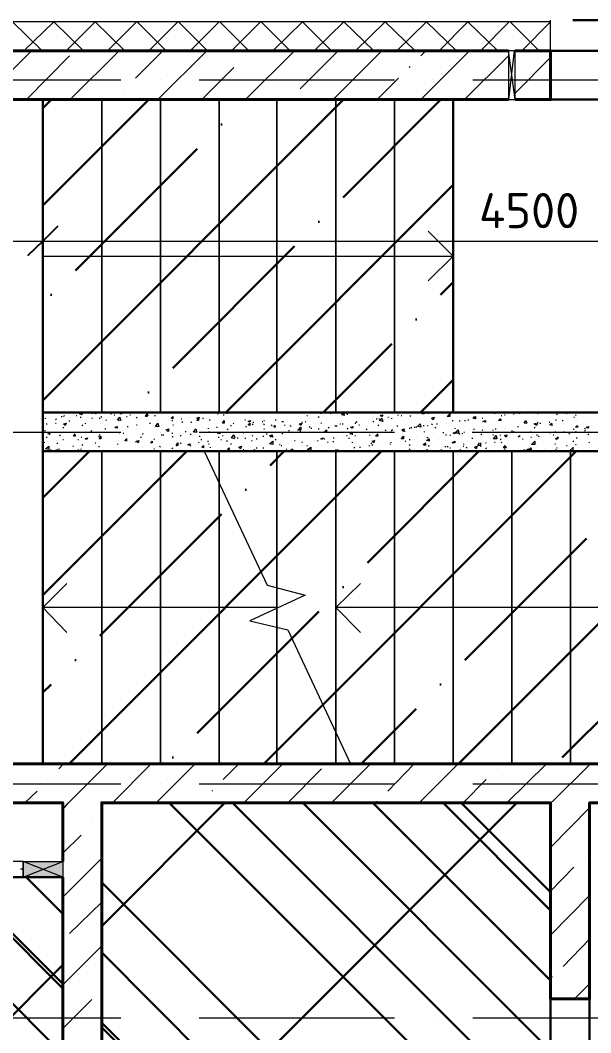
# Model space of a CAD drawing. Header units: millimetres. Extents: x -84737 to 172119, y -43083 to 59399.
# Drawn here: x 31990 to 34911, y 49803 to 54985 of the extents above; entities that cross this region are included whole.
import ezdxf

# ---------------------------------------------------------------- set-up
doc = ezdxf.new("R2010")
doc.units = ezdxf.units.MM
for name, color, linetype, lineweight in [('1) плита мон_дем', 160, 'Continuous', 30), ('19) Краска ПТ-5 потолок', 161, 'Continuous', 30), ('22) Шпакл. баз. фин. Потолок', 102, 'Continuous', 30)]:
    doc.layers.add(name, color=color, linetype=linetype, lineweight=lineweight)
for name, color, linetype in [('PDF _Аннотации', 7, 'Continuous'), ('PDF _Лестницы', 7, 'Continuous'), ('PDF _Обозначения', 7, 'Continuous'), ('PDF _Окна', 7, 'Continuous'), ('PDF _Оси', 7, 'Continuous'), ('PDF _Перекрытия', 7, 'Continuous'), ('PDF _Размеры-100', 7, 'Continuous'), ('PDF _Стены', 7, 'Continuous'), ('PDF _Текст', 7, 'Continuous'), ('PDF _Элементы узлов', 7, 'Continuous')]:
    doc.layers.add(name, color=color, linetype=linetype)
doc.styles.add('PDF ISOCPEUR', font='isocpeur.ttf')

msp = doc.modelspace()

# ---------------------------------------------------------------- hatches: boundary and pattern name
at = {"layer": '1) плита мон_дем'}
h = msp.add_hatch(dxfattribs=at)
h.set_pattern_fill('ANSI35', color=256, scale=111)
h.paths.add_polyline_path([(32106.4, 52978.3), (34206.1, 52978.3), (34206.1, 54578.5), (32106.4, 54578.5)])
h = msp.add_hatch(dxfattribs=at)
h.set_pattern_fill('ANSI35', color=256, scale=111)
h.paths.add_polyline_path([(32106.4, 51179.2), (35704.6, 51179.2), (35704.6, 52779.4), (32106.4, 52779.4)])
at = {"layer": '19) Краска ПТ-5 потолок'}
h = msp.add_hatch(dxfattribs=at)
h.set_pattern_fill('ANSI34', color=256, scale=80, angle=90)
h.paths.add_polyline_path([(32407, 47280.5), (34705.6, 47280.5), (34705.6, 50980.3), (32407, 50980.3)])
h = msp.add_hatch(dxfattribs=at)
h.set_pattern_fill('ANSI34', color=256, scale=80, angle=90)
h.paths.add_polyline_path([(30510.5, 47276.2), (32208, 47276.2), (32208, 50599.3), (30510.5, 50599.3)])
at = {"layer": '22) Шпакл. баз. фин. Потолок'}
h = msp.add_hatch(dxfattribs=at)
h.set_pattern_fill('ANSI37', color=256, scale=333)
h.paths.add_polyline_path([(32407, 47280.5), (34705.6, 47280.5), (34705.6, 50980.3), (32407, 50980.3)])
h = msp.add_hatch(dxfattribs=at)
h.set_pattern_fill('ANSI37', color=256, scale=333)
h.paths.add_polyline_path([(30510.5, 47276.2), (32208, 47276.2), (32208, 50599.3), (30510.5, 50599.3)])

# ---------------------------------------------------------------- linework, layer by layer
at = {"layer": '1) плита мон_дем'}
for points in [[(32106.4, 52978.3), (34206.1, 52978.3), (34206.1, 54578.5), (32106.4, 54578.5)], [(32106.4, 51179.2), (35704.6, 51179.2), (35704.6, 52779.4), (32106.4, 52779.4)]]:
    msp.add_lwpolyline(points, close=True, dxfattribs=at)
at = {"layer": '19) Краска ПТ-5 потолок'}
for points in [[(32407, 47280.5), (34705.6, 47280.5), (34705.6, 50980.3), (32407, 50980.3)], [(30510.5, 47276.2), (32208, 47276.2), (32208, 50599.3), (30510.5, 50599.3)]]:
    msp.add_lwpolyline(points, close=True, dxfattribs=at)
at = {"layer": 'PDF _Аннотации', "lineweight": 9}
for points in [[(34206.1, 53778.4), (34079.1, 53905.4)], [(32106.4, 53778.4), (32407, 53778.4), (32707.5, 53778.4), (33008.1, 53778.4), (33304.4, 53778.4), (33604.9, 53778.4), (33905.5, 53778.4), (34206.1, 53778.4), (34079.1, 53651.4)], [(33304.4, 51979.3), (33008.1, 51979.3), (32707.5, 51979.3), (32407, 51979.3), (32106.4, 51979.3), (32229.2, 52102.1)], [(35704.6, 51979.3), (35404.1, 51979.3), (35107.7, 51979.3), (34807.2, 51979.3), (34506.6, 51979.3), (34206.1, 51979.3), (33905.5, 51979.3), (33604.9, 51979.3), (33731.9, 52102.1)], [(32106.4, 51979.3), (32229.2, 51852.3)], [(33604.9, 51979.3), (33731.9, 51852.3)]]:
    msp.add_lwpolyline(points, dxfattribs=at)
at = {"layer": 'PDF _Лестницы', "lineweight": 9}
for points in [[(32106.4, 52978.3), (32106.4, 54578.5)], [(32407, 52978.3), (32407, 54578.5)], [(32707.5, 52978.3), (32707.5, 54578.5)], [(33008.1, 52978.3), (33008.1, 54578.5)], [(33304.4, 52978.3), (33304.4, 54578.5)], [(33604.9, 52978.3), (33604.9, 54578.5)], [(33905.5, 52978.3), (33905.5, 54578.5)], [(32106.4, 52779.4), (32106.4, 51179.2)], [(32407, 52779.4), (32407, 51179.2)], [(32707.5, 52779.4), (32707.5, 51179.2)], [(33304.4, 52779.4), (33304.4, 52080.9)], [(33604.9, 52779.4), (33604.9, 51335.9)], [(33905.5, 52779.4), (33905.5, 51179.2)], [(34206.1, 52779.4), (34206.1, 51179.2)], [(34506.6, 52779.4), (34506.6, 51179.2)], [(34807.2, 52779.4), (34807.2, 51179.2)], [(33008.1, 52622.8), (33008.1, 51179.2)], [(33304.4, 52080.9), (33304.4, 51979.3)], [(33304.4, 51979.3), (33304.4, 51877.7)], [(33304.4, 51877.7), (33304.4, 51179.2)], [(33604.9, 51335.9), (33604.9, 51179.2)]]:
    msp.add_lwpolyline(points, close=True, dxfattribs=at)
for points in [[(34206.1, 54578.5), (34206.1, 52978.3)], [(33008.1, 52779.4), (33008.1, 52622.8), (33008.1, 52779.4), (32931.9, 52779.4), (33253.6, 52093.6), (33448.3, 52042.8), (33164.7, 51911.6), (33359.4, 51865), (33681.1, 51179.2)]]:
    msp.add_lwpolyline(points, dxfattribs=at)
at = {"layer": 'PDF _Обозначения', "lineweight": 9}
msp.add_lwpolyline([(32885.3, 53761.5), (32885.3, 53761.5)], dxfattribs=at)
at = {"layer": 'PDF _Окна', "color": 8, "true_color": 0x808080, "transparency": 33554559}
for points in [[(32208, 50679.7), (32004.8, 50679.7), (32208, 50599.3)], [(32004.8, 50679.7), (32208, 50599.3), (32004.8, 50599.3)]]:
    msp.add_solid(points, dxfattribs=at)
at = {"layer": 'PDF _Оси', "lineweight": 9}
for points in [[(31505.3, 54680.1), (32504.3, 54680.1)], [(32707.5, 54680.1), (32707.5, 54680.1)], [(32906.5, 54680.1), (33905.5, 54680.1)], [(34104.5, 54680.1), (34104.5, 54680.1)], [(34307.7, 54680.1), (35306.7, 54680.1)], [(31505.3, 52876.7), (32504.3, 52876.7)], [(32707.5, 52876.7), (32707.5, 52876.7)], [(32906.5, 52876.7), (33905.5, 52876.7)], [(34104.5, 52876.7), (34104.5, 52876.7)], [(34307.7, 52876.7), (35306.7, 52876.7)], [(31505.3, 51077.6), (32504.3, 51077.6)], [(32707.5, 51077.6), (32707.5, 51077.6)], [(32906.5, 51077.6), (33905.5, 51077.6)], [(34104.5, 51077.6), (34104.5, 51077.6)], [(34307.7, 51077.6), (35306.7, 51077.6)], [(31505.3, 49879.7), (32504.3, 49879.7)], [(32707.5, 49879.7), (32707.5, 49879.7)], [(32906.5, 49879.7), (33905.5, 49879.7)], [(34104.5, 49879.7), (34104.5, 49879.7)], [(34307.7, 49879.7), (35306.7, 49879.7)]]:
    msp.add_lwpolyline(points, dxfattribs=at)
at = {"layer": 'PDF _Перекрытия', "lineweight": 30}
for points in [[(34206.1, 54578.5), (34206.1, 52978.3)], [(36056, 54578.5), (34705.6, 54578.5)], [(34904.5, 48626.6), (34904.5, 49977)]]:
    msp.add_lwpolyline(points, dxfattribs=at)
at = {"layer": 'PDF _Размеры-100', "lineweight": 9}
msp.add_lwpolyline([(30387.7, 53854.6), (32106.4, 53854.6), (36606.3, 53854.6), (36606.3, 54354.1), (36606.3, 53736.1), (36606.3, 54354.1), (36606.3, 53854.6), (36928, 53854.6)], dxfattribs=at)
msp.add_lwpolyline([(32106.4, 53854.6), (32106.4, 53355.1), (32106.4, 53977.4), (32106.4, 53355.1)], close=True, dxfattribs=at)
at = {"layer": 'PDF _Размеры-100', "lineweight": 25}
msp.add_lwpolyline([(32182.6, 53930.8), (32106.4, 53854.6), (32030.2, 53782.7), (32106.4, 53854.6)], close=True, dxfattribs=at)
at = {"layer": 'PDF _Стены', "lineweight": 18}
for points in [[(34705.6, 54976.4), (30104.1, 54976.4), (30104.1, 53147.7)], [(34705.6, 54828.2), (34705.6, 54984.9)], [(32004.8, 50679.7), (30925.3, 50679.7)], [(30925.3, 50599.3), (32004.8, 50599.3)]]:
    msp.add_lwpolyline(points, dxfattribs=at)
at = {"layer": 'PDF _Стены', "lineweight": 9}
for points in [[(31797.4, 54828.2), (31949.8, 54976.4), (32102.2, 54828.2)], [(32009, 54828.2), (32161.4, 54976.4), (32313.8, 54828.2)], [(32224.9, 54828.2), (32373.1, 54976.4), (32525.5, 54828.2)], [(32436.6, 54828.2), (32584.7, 54976.4)], [(32737.1, 54828.2), (32589, 54976.4)], [(32648.2, 54828.2), (32796.4, 54976.4)], [(32948.8, 54828.2), (32800.6, 54976.4)], [(32859.9, 54828.2), (33008.1, 54976.4)], [(33160.5, 54828.2), (33012.3, 54976.4)], [(33071.6, 54828.2), (33219.7, 54976.4)], [(33372.1, 54828.2), (33224, 54976.4)], [(33283.2, 54828.2), (33435.6, 54976.4), (33583.8, 54828.2)], [(33494.9, 54828.2), (33647.3, 54976.4), (33799.7, 54828.2)], [(33706.5, 54828.2), (33858.9, 54976.4), (34011.3, 54828.2)], [(33918.2, 54828.2), (34070.6, 54976.4), (34223, 54828.2)], [(34134.1, 54828.2), (34282.3, 54976.4), (34434.7, 54828.2)], [(34345.8, 54828.2), (34493.9, 54976.4)], [(34646.3, 54828.2), (34498.1, 54976.4)], [(34557.4, 54828.2), (34705.6, 54976.4)], [(31797.4, 54578.5), (32047.1, 54828.2)], [(32246.1, 54578.5), (32495.9, 54828.2)], [(32580.5, 54688.6), (32720.2, 54828.2)], [(32694.8, 54578.5), (32944.6, 54828.2)], [(33143.5, 54578.5), (33393.3, 54828.2)], [(33422.9, 54633.5), (33617.6, 54828.2)], [(33592.2, 54578.5), (33842, 54828.2)], [(34041, 54578.5), (34290.7, 54828.2)], [(34041, 54802.8), (34066.4, 54828.2)], [(32021.7, 54578.5), (32241.9, 54802.8)], [(33143.5, 54802.8), (33143.5, 54802.8)], [(34265.3, 54578.5), (34489.7, 54802.8)], [(34523.5, 54612.4), (34705.6, 54794.4)], [(32919.2, 54578.5), (33084.3, 54743.6)], [(33981.7, 54743.6), (33985.9, 54747.8)], [(33816.6, 54578.5), (33926.7, 54688.6)], [(32525.5, 54633.5), (32525.5, 54633.5)], [(33367.9, 54578.5), (33367.9, 54578.5)], [(32106.4, 52961.4), (32106.4, 52961.4)], [(32199.5, 52957.2), (32203.8, 52957.2)], [(32212.2, 52957.2), (32216.5, 52961.4)], [(32258.8, 52978.3), (32263, 52978.3)], [(32275.7, 52961.4), (32280, 52961.4)], [(32305.4, 52978.3), (32305.4, 52965.6), (32292.7, 52969.9), (32301.1, 52978.3)], [(32305.4, 52974.1), (32309.6, 52974.1)], [(32356.2, 52974.1), (32360.4, 52974.1)], [(32377.3, 52978.3), (32377.3, 52969.9), (32364.6, 52978.3), (32373.1, 52978.3)], [(32385.8, 52978.3), (32385.8, 52978.3)], [(32402.7, 52952.9), (32407, 52957.2)], [(32453.5, 52969.9), (32457.8, 52969.9)], [(32470.5, 52965.6), (32474.7, 52965.6)], [(32508.5, 52978.3), (32508.5, 52969.9), (32500.1, 52969.9), (32504.3, 52978.3)], [(32533.9, 52957.2), (32538.2, 52957.2)], [(32550.9, 52965.6), (32555.1, 52965.6)], [(32639.8, 52978.3), (32644, 52974.1)], [(32652.5, 52961.4), (32652.5, 52961.4)], [(32677.9, 52961.4), (32682.1, 52961.4)], [(32749.8, 52957.2), (32749.8, 52957.2)], [(32775.2, 52974.1), (32775.2, 52978.3)], [(32999.6, 52969.9), (33003.8, 52969.9)], [(33029.2, 52965.6), (33033.5, 52965.6)], [(33046.2, 52974.1), (33050.4, 52974.1)], [(33147.8, 52965.6), (33147.8, 52965.6)], [(33240.9, 52978.3), (33240.9, 52978.3)], [(33414.5, 52957.2), (33414.5, 52957.2)], [(33456.8, 52961.4), (33461, 52961.4)], [(33516, 52952.9), (33520.3, 52957.2)], [(33528.7, 52969.9), (33528.7, 52974.1)], [(33583.8, 52978.3), (33579.5, 52969.9), (33571.1, 52978.3), (33575.3, 52978.3)], [(33613.4, 52969.9), (33613.4, 52969.9)], [(33651.5, 52961.4), (33634.6, 52965.6), (33647.3, 52978.3), (33647.3, 52961.4)], [(33664.2, 52969.9), (33664.2, 52965.6)], [(33922.4, 52965.6), (33922.4, 52961.4)], [(33939.4, 52961.4), (33943.6, 52961.4)], [(33985.9, 52957.2), (33990.2, 52961.4)], [(34057.9, 52978.3), (34057.9, 52969.9), (34045.2, 52969.9), (34053.7, 52978.3)], [(34057.9, 52974.1), (34057.9, 52974.1)], [(34079.1, 52969.9), (34079.1, 52974.1)], [(34311.9, 52957.2), (34311.9, 52952.9)], [(34417.7, 52974.1), (34417.7, 52969.9)], [(34451.6, 52961.4), (34455.8, 52961.4)], [(34468.5, 52965.6), (34472.7, 52965.6)], [(34515.1, 52969.9), (34519.3, 52969.9)], [(34540.5, 52978.3), (34544.7, 52974.1), (34548.9, 52974.1)], [(34637.8, 52974.1), (34642.1, 52969.9)], [(34735.2, 52969.9), (34739.4, 52965.6)], [(34790.2, 52978.3), (34786, 52969.9), (34777.5, 52978.3), (34781.8, 52978.3)], [(34832.6, 52965.6), (34836.8, 52961.4)], [(32119.1, 52944.5), (32119.1, 52948.7)], [(32123.3, 52919.1), (32127.6, 52919.1)], [(32169.9, 52944.5), (32174.1, 52940.2)], [(32169.9, 52923.3), (32174.1, 52923.3)], [(32241.9, 52931.8), (32241.9, 52936)], [(32296.9, 52952.9), (32301.1, 52952.9)], [(32305.4, 52910.6), (32309.6, 52914.8)], [(32322.3, 52923.3), (32322.3, 52919.1)], [(32356.2, 52948.7), (32360.4, 52948.7)], [(32394.3, 52948.7), (32398.5, 52948.7)], [(32398.5, 52923.3), (32398.5, 52923.3)], [(32428.1, 52940.2), (32432.4, 52936)], [(32491.6, 52936), (32495.9, 52940.2)], [(32495.9, 52944.5), (32495.9, 52944.5)], [(32538.2, 52906.4), (32542.4, 52906.4)], [(32584.7, 52948.7), (32589, 52952.9)], [(32584.7, 52914.8), (32589, 52914.8)], [(32593.2, 52940.2), (32593.2, 52940.2)], [(32652.5, 52923.3), (32656.7, 52923.3)], [(32690.6, 52936), (32690.6, 52936)], [(32711.7, 52910.6), (32711.7, 52910.6)], [(32766.8, 52936), (32771, 52936)], [(32771, 52914.8), (32775.2, 52914.8)], [(32787.9, 52931.8), (32787.9, 52931.8)], [(32813.3, 52944.5), (32817.6, 52944.5)], [(32817.6, 52931.8), (32821.8, 52927.5)], [(32847.2, 52952.9), (32847.2, 52952.9)], [(32864.1, 52927.5), (32868.4, 52927.5)], [(32885.3, 52952.9), (32885.3, 52952.9)], [(32885.3, 52927.5), (32885.3, 52927.5)], [(32923.4, 52948.7), (32927.6, 52948.7)], [(32944.6, 52948.7), (32944.6, 52948.7)], [(32957.3, 52940.2), (32961.5, 52940.2)], [(32982.7, 52923.3), (32982.7, 52923.3)], [(33041.9, 52944.5), (33041.9, 52944.5)], [(33054.6, 52952.9), (33054.6, 52952.9)], [(33067.3, 52910.6), (33071.6, 52910.6)], [(33080, 52923.3), (33084.3, 52919.1)], [(33139.3, 52940.2), (33143.5, 52940.2)], [(33143.5, 52906.4), (33147.8, 52906.4)], [(33177.4, 52919.1), (33181.6, 52914.8)], [(33181.6, 52927.5), (33185.9, 52927.5)], [(33228.2, 52931.8), (33232.4, 52931.8)], [(33236.7, 52936), (33240.9, 52936)], [(33236.7, 52914.8), (33240.9, 52919.1)], [(33274.8, 52914.8), (33279, 52910.6)], [(33295.9, 52940.2), (33300.2, 52940.2)], [(33329.8, 52931.8), (33334, 52931.8), (33338.3, 52931.8)], [(33342.5, 52914.8), (33346.7, 52910.6)], [(33372.1, 52910.6), (33376.4, 52906.4)], [(33427.2, 52944.5), (33427.2, 52944.5)], [(33431.4, 52927.5), (33435.6, 52927.5)], [(33448.3, 52931.8), (33452.6, 52927.5)], [(33469.5, 52906.4), (33473.7, 52902.1)], [(33528.7, 52923.3), (33533, 52923.3)], [(33558.4, 52948.7), (33558.4, 52948.7)], [(33596.5, 52914.8), (33596.5, 52914.8)], [(33600.7, 52910.6), (33604.9, 52906.4)], [(33609.2, 52906.4), (33613.4, 52910.6)], [(33626.1, 52919.1), (33630.3, 52919.1)], [(33638.8, 52919.1), (33643, 52919.1)], [(33706.5, 52927.5), (33710.8, 52927.5)], [(33706.5, 52919.1), (33706.5, 52923.3)], [(33710.8, 52931.8), (33715, 52931.8)], [(33723.5, 52914.8), (33727.7, 52914.8)], [(33795.4, 52931.8), (33799.7, 52931.8)], [(33812.4, 52944.5), (33816.6, 52944.5)], [(33820.8, 52914.8), (33825.1, 52910.6)], [(33825.1, 52944.5), (33829.3, 52944.5)], [(33871.6, 52952.9), (33875.9, 52952.9)], [(33892.8, 52944.5), (33892.8, 52948.7)], [(33918.2, 52910.6), (33922.4, 52906.4)], [(34015.6, 52906.4), (34019.8, 52902.1)], [(34053.7, 52910.6), (34057.9, 52910.6)], [(34074.8, 52910.6), (34079.1, 52910.6)], [(34096, 52919.1), (34100.2, 52914.8)], [(34121.4, 52919.1), (34125.6, 52919.1)], [(34172.2, 52923.3), (34172.2, 52923.3)], [(34201.8, 52936), (34206.1, 52936)], [(34239.9, 52931.8), (34239.9, 52936)], [(34265.3, 52936), (34269.6, 52936)], [(34282.3, 52940.2), (34286.5, 52940.2)], [(34354.2, 52948.7), (34358.5, 52948.7)], [(34358.5, 52948.7), (34358.5, 52948.7)], [(34536.2, 52906.4), (34540.5, 52906.4)], [(34544.7, 52914.8), (34544.7, 52914.8)], [(34637.8, 52927.5), (34637.8, 52923.3), (34633.6, 52910.6), (34620.9, 52919.1), (34633.6, 52923.3)], [(34650.5, 52923.3), (34654.8, 52923.3)], [(34697.1, 52927.5), (34701.3, 52927.5)], [(34731, 52940.2), (34735.2, 52940.2)], [(34731, 52919.1), (34731, 52919.1)], [(34764.8, 52936), (34769.1, 52936)], [(34824.1, 52952.9), (34828.3, 52952.9)], [(34836.8, 52936), (34836.8, 52936)], [(34883.4, 52952.9), (34883.4, 52952.9)], [(32106.4, 52885.2), (32110.6, 52881)], [(32114.9, 52885.2), (32119.1, 52885.2)], [(32123.3, 52851.3), (32127.6, 52851.3)], [(32127.6, 52889.4), (32127.6, 52889.4)], [(32140.3, 52868.3), (32131.8, 52868.3), (32140.3, 52876.7), (32140.3, 52864)], [(32191.1, 52859.8), (32195.3, 52864)], [(32212.2, 52897.9), (32212.2, 52902.1)], [(32216.5, 52902.1), (32216.5, 52902.1)], [(32224.9, 52885.2), (32224.9, 52885.2)], [(32271.5, 52864), (32271.5, 52855.6), (32263, 52855.6), (32271.5, 52868.3)], [(32301.1, 52851.3), (32305.4, 52851.3)], [(32309.6, 52876.7), (32309.6, 52876.7)], [(32322.3, 52881), (32322.3, 52881)], [(32351.9, 52881), (32356.2, 52885.2)], [(32390, 52855.6), (32394.3, 52855.6)], [(32394.3, 52864), (32398.5, 52864)], [(32419.7, 52876.7), (32419.7, 52876.7)], [(32423.9, 52893.7), (32428.1, 52893.7)], [(32491.6, 52876.7), (32491.6, 52876.7)], [(32495.9, 52876.7), (32500.1, 52872.5)], [(32517, 52872.5), (32521.2, 52872.5)], [(32584.7, 52889.4), (32584.7, 52889.4)], [(32605.9, 52893.7), (32605.9, 52893.7)], [(32605.9, 52851.3), (32610.1, 52851.3)], [(32614.4, 52868.3), (32618.6, 52868.3)], [(32677.9, 52902.1), (32677.9, 52902.1)], [(32711.7, 52864), (32716, 52864)], [(32720.2, 52864), (32724.4, 52864)], [(32745.6, 52881), (32737.1, 52889.4), (32749.8, 52893.7), (32749.8, 52881)], [(32766.8, 52872.5), (32771, 52872.5)], [(32771, 52851.3), (32771, 52855.6)], [(32809.1, 52859.8), (32813.3, 52859.8)], [(32834.5, 52881), (32838.7, 52881)], [(32864.1, 52864), (32864.1, 52868.3)], [(32906.5, 52855.6), (32910.7, 52855.6)], [(32953, 52893.7), (32953, 52897.9)], [(32957.3, 52876.7), (32957.3, 52881)], [(32995.4, 52902.1), (32999.6, 52902.1)], [(33003.8, 52851.3), (33008.1, 52851.3)], [(33025, 52859.8), (33025, 52855.6)], [(33050.4, 52889.4), (33054.6, 52893.7)], [(33088.5, 52842.9), (33071.6, 52847.1), (33084.3, 52864), (33088.5, 52847.1)], [(33130.8, 52876.7), (33130.8, 52872.5)], [(33135.1, 52855.6), (33135.1, 52855.6)], [(33177.4, 52859.8), (33181.6, 52859.8)], [(33232.4, 52855.6), (33236.7, 52855.6)], [(33236.7, 52893.7), (33240.9, 52893.7)], [(33249.4, 52868.3), (33253.6, 52868.3)], [(33279, 52855.6), (33283.2, 52851.3)], [(33329.8, 52868.3), (33334, 52872.5)], [(33363.7, 52885.2), (33367.9, 52885.2)], [(33389.1, 52872.5), (33389.1, 52872.5)], [(33410.2, 52889.4), (33414.5, 52889.4)], [(33422.9, 52881), (33427.2, 52885.2)], [(33477.9, 52897.9), (33482.2, 52897.9)], [(33494.9, 52889.4), (33494.9, 52889.4)], [(33516, 52893.7), (33520.3, 52893.7)], [(33566.8, 52902.1), (33571.1, 52897.9)], [(33660, 52859.8), (33664.2, 52859.8)], [(33664.2, 52897.9), (33668.4, 52893.7)], [(33689.6, 52868.3), (33676.9, 52868.3), (33689.6, 52876.7), (33689.6, 52864)], [(33702.3, 52859.8), (33706.5, 52859.8)], [(33761.6, 52893.7), (33765.8, 52889.4)], [(33778.5, 52872.5), (33778.5, 52872.5)], [(33778.5, 52864), (33778.5, 52859.8)], [(33795.4, 52872.5), (33795.4, 52872.5)], [(33820.8, 52864), (33820.8, 52855.6), (33808.1, 52855.6), (33820.8, 52868.3)], [(33825.1, 52881), (33825.1, 52881)], [(33858.9, 52889.4), (33863.2, 52885.2)], [(33884.3, 52881), (33884.3, 52881)], [(33888.6, 52885.2), (33892.8, 52885.2)], [(33892.8, 52889.4), (33897, 52889.4)], [(33956.3, 52885.2), (33960.5, 52881)], [(33981.7, 52897.9), (33985.9, 52897.9)], [(33990.2, 52902.1), (33994.4, 52897.9)], [(34007.1, 52902.1), (34011.3, 52902.1)], [(34057.9, 52881), (34057.9, 52876.7)], [(34079.1, 52847.1), (34074.8, 52847.1), (34074.8, 52851.3)], [(34112.9, 52902.1), (34117.2, 52897.9)], [(34155.3, 52876.7), (34155.3, 52872.5)], [(34168, 52864), (34172.2, 52864)], [(34189.1, 52859.8), (34193.4, 52864)], [(34214.5, 52897.9), (34214.5, 52893.7)], [(34235.7, 52868.3), (34239.9, 52868.3)], [(34252.6, 52872.5), (34252.6, 52868.3)], [(34261.1, 52876.7), (34265.3, 52876.7)], [(34303.4, 52876.7), (34307.7, 52876.7)], [(34311.9, 52893.7), (34311.9, 52889.4)], [(34350, 52868.3), (34350, 52864)], [(34354.2, 52885.2), (34358.5, 52889.4)], [(34409.3, 52889.4), (34409.3, 52885.2)], [(34409.3, 52864), (34413.5, 52864)], [(34422, 52893.7), (34426.2, 52893.7)], [(34447.3, 52864), (34447.3, 52859.8)], [(34451.6, 52902.1), (34451.6, 52902.1)], [(34468.5, 52897.9), (34468.5, 52897.9)], [(34506.6, 52885.2), (34506.6, 52881)], [(34515.1, 52881), (34519.3, 52881)], [(34540.5, 52851.3), (34544.7, 52855.6)], [(34544.7, 52859.8), (34548.9, 52855.6)], [(34604, 52881), (34604, 52876.7)], [(34604, 52851.3), (34608.2, 52851.3)], [(34620.9, 52902.1), (34625.1, 52897.9)], [(34633.6, 52864), (34637.8, 52864)], [(34642.1, 52855.6), (34646.3, 52855.6)], [(34650.5, 52855.6), (34650.5, 52855.6)], [(34667.5, 52859.8), (34667.5, 52859.8)], [(34701.3, 52876.7), (34705.6, 52872.5)], [(34718.3, 52864), (34722.5, 52864)], [(34731, 52876.7), (34731, 52881)], [(34739.4, 52851.3), (34743.7, 52851.3)], [(34773.3, 52881), (34777.5, 52876.7)], [(34798.7, 52872.5), (34802.9, 52868.3)], [(34824.1, 52889.4), (34824.1, 52893.7)], [(34832.6, 52881), (34836.8, 52881)], [(34879.1, 52897.9), (34883.4, 52893.7)], [(34879.1, 52885.2), (34883.4, 52885.2)], [(34896.1, 52868.3), (34900.3, 52864)], [(32114.9, 52821.7), (32114.9, 52825.9)], [(32178.4, 52821.7), (32178.4, 52817.5)], [(32208, 52838.6), (32212.2, 52838.6)], [(32258.8, 52804.8), (32263, 52804.8)], [(32284.2, 52838.6), (32288.4, 52838.6)], [(32305.4, 52809), (32309.6, 52813.3)], [(32373.1, 52821.7), (32377.3, 52821.7)], [(32394.3, 52800.6), (32394.3, 52804.8)], [(32487.4, 52813.3), (32491.6, 52817.5)], [(32491.6, 52834.4), (32491.6, 52834.4)], [(32533.9, 52842.9), (32538.2, 52842.9)], [(32580.5, 52825.9), (32584.7, 52830.2)], [(32673.6, 52838.6), (32677.9, 52842.9)], [(32703.3, 52804.8), (32707.5, 52800.6)], [(32720.2, 52800.6), (32720.2, 52800.6)], [(32787.9, 52809), (32792.2, 52809)], [(32809.1, 52821.7), (32813.3, 52817.5)], [(32859.9, 52804.8), (32864.1, 52809)], [(32902.2, 52821.7), (32906.5, 52825.9)], [(32914.9, 52838.6), (32919.2, 52838.6)], [(32948.8, 52830.2), (32953, 52830.2)], [(32953, 52817.5), (32957.3, 52817.5)], [(32961.5, 52800.6), (32961.5, 52796.3)], [(33016.5, 52838.6), (33020.8, 52838.6)], [(33046.2, 52830.2), (33050.4, 52834.4)], [(33067.3, 52817.5), (33071.6, 52817.5)], [(33101.2, 52847.1), (33105.4, 52847.1)], [(33143.5, 52842.9), (33143.5, 52847.1)], [(33173.2, 52834.4), (33177.4, 52834.4)], [(33198.6, 52842.9), (33202.8, 52842.9)], [(33295.9, 52838.6), (33300.2, 52838.6)], [(33317.1, 52813.3), (33321.3, 52813.3)], [(33325.6, 52809), (33329.8, 52809)], [(33363.7, 52817.5), (33363.7, 52817.5)], [(33393.3, 52834.4), (33397.5, 52834.4)], [(33422.9, 52821.7), (33422.9, 52821.7)], [(33431.4, 52825.9), (33435.6, 52825.9)], [(33456.8, 52809), (33461, 52804.8)], [(33494.9, 52830.2), (33494.9, 52830.2)], [(33511.8, 52834.4), (33516, 52834.4)], [(33545.7, 52842.9), (33549.9, 52842.9)], [(33562.6, 52825.9), (33566.8, 52825.9)], [(33592.2, 52847.1), (33596.5, 52847.1)], [(33592.2, 52830.2), (33592.2, 52825.9)], [(33609.2, 52847.1), (33609.2, 52847.1)], [(33672.7, 52847.1), (33672.7, 52842.9)], [(33689.6, 52825.9), (33689.6, 52821.7)], [(33698.1, 52796.3), (33702.3, 52800.6)], [(33727.7, 52800.6), (33731.9, 52800.6)], [(33774.3, 52804.8), (33778.5, 52809)], [(33787, 52821.7), (33787, 52817.5)], [(33791.2, 52809), (33795.4, 52813.3)], [(33846.2, 52817.5), (33846.2, 52817.5)], [(33884.3, 52817.5), (33884.3, 52813.3)], [(33888.6, 52821.7), (33888.6, 52825.9)], [(33960.5, 52830.2), (33964.8, 52830.2)], [(33981.7, 52838.6), (33985.9, 52838.6)], [(33981.7, 52813.3), (33985.9, 52809)], [(34007.1, 52838.6), (34007.1, 52838.6)], [(34066.4, 52817.5), (34062.1, 52809), (34053.7, 52813.3), (34066.4, 52821.7)], [(34079.1, 52809), (34083.3, 52804.8)], [(34091.8, 52809), (34091.8, 52809)], [(34168, 52800.6), (34168, 52804.8)], [(34176.4, 52804.8), (34180.7, 52800.6)], [(34197.6, 52825.9), (34197.6, 52825.9)], [(34256.9, 52804.8), (34261.1, 52804.8)], [(34261.1, 52813.3), (34261.1, 52817.5)], [(34273.8, 52800.6), (34278, 52796.3)], [(34303.4, 52847.1), (34303.4, 52842.9)], [(34345.8, 52821.7), (34345.8, 52809), (34333.1, 52809), (34341.5, 52821.7)], [(34345.8, 52804.8), (34350, 52804.8)], [(34354.2, 52825.9), (34354.2, 52825.9)], [(34371.2, 52821.7), (34375.4, 52821.7)], [(34417.7, 52825.9), (34422, 52825.9)], [(34447.3, 52838.6), (34451.6, 52842.9)], [(34451.6, 52825.9), (34455.8, 52821.7)], [(34489.7, 52834.4), (34489.7, 52834.4)], [(34561.6, 52842.9), (34561.6, 52838.6)], [(34633.6, 52804.8), (34633.6, 52804.8)], [(34726.7, 52817.5), (34731, 52817.5)], [(34786, 52809), (34790.2, 52809)], [(34819.9, 52800.6), (34819.9, 52779.4), (34802.9, 52783.6), (34819.9, 52796.3)], [(34819.9, 52830.2), (34824.1, 52830.2)], [(34832.6, 52813.3), (34836.8, 52813.3)], [(34836.8, 52847.1), (34841, 52847.1)], [(34845.3, 52813.3), (34845.3, 52813.3)], [(34900.3, 52821.7), (34904.5, 52825.9)], [(32144.5, 52787.9), (32148.7, 52787.9)], [(32186.8, 52792.1), (32191.1, 52792.1)], [(32208, 52779.4), (32208, 52779.4)], [(32284.2, 52787.9), (32288.4, 52787.9)], [(32301.1, 52787.9), (32301.1, 52792.1)], [(32381.6, 52783.6), (32385.8, 52783.6)], [(32478.9, 52779.4), (32483.2, 52779.4)], [(32559.3, 52779.4), (32559.3, 52779.4)], [(32597.4, 52783.6), (32597.4, 52783.6)], [(32673.6, 52792.1), (32677.9, 52792.1)], [(32673.6, 52779.4), (32673.6, 52779.4)], [(32766.8, 52792.1), (32771, 52796.3)], [(32855.7, 52779.4), (32855.7, 52779.4)], [(33084.3, 52783.6), (33088.5, 52783.6)], [(33130.8, 52787.9), (33135.1, 52787.9)], [(33139.3, 52783.6), (33143.5, 52783.6)], [(33181.6, 52779.4), (33190.1, 52787.9), (33190.1, 52779.4)], [(33198.6, 52796.3), (33202.8, 52796.3)], [(33232.4, 52796.3), (33236.7, 52796.3)], [(33351, 52792.1), (33355.2, 52787.9)], [(33384.8, 52787.9), (33380.6, 52779.4), (33372.1, 52783.6), (33384.8, 52792.1)], [(33604.9, 52783.6), (33609.2, 52787.9)], [(33613.4, 52783.6), (33617.6, 52787.9)], [(33981.7, 52792.1), (33985.9, 52787.9)], [(34070.6, 52787.9), (34074.8, 52787.9)], [(34142.6, 52787.9), (34146.8, 52787.9)], [(34189.1, 52796.3), (34193.4, 52796.3)], [(34239.9, 52787.9), (34244.2, 52783.6)], [(34371.2, 52796.3), (34375.4, 52792.1)], [(34447.3, 52779.4), (34447.3, 52779.4)], [(34468.5, 52792.1), (34472.7, 52787.9)], [(34540.5, 52792.1), (34540.5, 52792.1)], [(34565.9, 52787.9), (34570.1, 52783.6)], [(34608.2, 52787.9), (34595.5, 52787.9), (34604, 52796.3), (34608.2, 52783.6)], [(34599.7, 52783.6), (34604, 52783.6)], [(34629.4, 52779.4), (34629.4, 52779.4)], [(34663.2, 52783.6), (34667.5, 52779.4)], [(34671.7, 52792.1), (34671.7, 52792.1)], [(34731, 52779.4), (34735.2, 52787.9)], [(34735.2, 52796.3), (34739.4, 52796.3)], [(34739.4, 52779.4), (34735.2, 52783.6)], [(34760.6, 52779.4), (34760.6, 52779.4)], [(32186.8, 51153.8), (32212.2, 51179.2)], [(32208, 50946.4), (32237.6, 50980.3), (32436.6, 51179.2)], [(32462, 50980.3), (32660.9, 51179.2)], [(32686.3, 50980.3), (32885.3, 51179.2)], [(33029.2, 51098.8), (33109.7, 51179.2)], [(33135.1, 50980.3), (33334, 51179.2)], [(33359.4, 50980.3), (33533, 51153.8)], [(33583.8, 50980.3), (33782.7, 51179.2)], [(33871.6, 51039.5), (34007.1, 51179.2)], [(34032.5, 50980.3), (34231.5, 51179.2)], [(34434.7, 51153.8), (34434.7, 51153.8)], [(34481.2, 50980.3), (34684.4, 51179.2)], [(34714, 50984.5), (34908.8, 51179.2)], [(32131.8, 51098.8), (32131.8, 51098.8)], [(34256.9, 50980.3), (34375.4, 51098.8)], [(32013.3, 50980.3), (32076.8, 51039.5)], [(32974.2, 51039.5), (32974.2, 51043.8)], [(33816.6, 50984.5), (33816.6, 50988.7)], [(32910.7, 50980.3), (32919.2, 50984.5)], [(34705.6, 50751.7), (34904.5, 50954.9)], [(32356.2, 50874.5), (32356.2, 50874.5)], [(32208, 50722.1), (32301.1, 50815.2)], [(32208, 50497.7), (32407, 50696.7)], [(34883.4, 50705.1), (34883.4, 50705.1)], [(31992.1, 50641.6), (32004.8, 50641.6)], [(32004.8, 50628.9), (32004.8, 50650.1)], [(34705.6, 50527.3), (34824.1, 50650.1)], [(32241.9, 50311.4), (32407, 50472.3)], [(34705.6, 50303), (34904.5, 50506.2)], [(34769.1, 50142.1), (34904.5, 50281.8)], [(32208, 50049), (32407, 50247.9)], [(34714, 50087.1), (34714, 50091.3)], [(34828.3, 49977), (34904.5, 50053.2)], [(32208, 49824.6), (32356.2, 49972.8)]]:
    msp.add_lwpolyline(points, dxfattribs=at)
at = {"layer": 'PDF _Стены', "lineweight": 30}
for points in [[(34819.9, 54984.9), (35941.7, 54984.9)], [(36056, 54828.2), (34705.6, 54828.2)], [(36606.3, 54578.5), (36606.3, 52978.3), (32106.4, 52978.3), (32106.4, 52779.4), (32931.9, 52779.4)], [(33008.1, 52779.4), (36805.2, 52779.4), (36805.2, 54578.5), (36682.5, 54578.5)]]:
    msp.add_lwpolyline(points, dxfattribs=at)
at = {"layer": 'PDF _Стены', "lineweight": 40}
for points in [[(34489.7, 54828.2), (30256.5, 54828.2), (30256.5, 50980.3), (32208, 50980.3), (32208, 50679.7)], [(34523.5, 54578.5), (34705.6, 54578.5), (34705.6, 54828.2), (34523.5, 54828.2)], [(36834.9, 47280.5), (36805.2, 47280.5), (36805.2, 51179.2), (30506.3, 51179.2), (30506.3, 54578.5), (34489.7, 54578.5)], [(32804.9, 47157.7), (32804.9, 47280.5), (32407, 47280.5), (32407, 50980.3), (34705.6, 50980.3), (34705.6, 49977), (34904.5, 49977), (34904.5, 50980.3), (36606.3, 50980.3), (36606.3, 48330.3), (34904.5, 48330.3), (34904.5, 48626.6), (34705.6, 48626.6), (34705.6, 47280.5), (34256.9, 47280.5), (34256.9, 47157.7)], [(32208, 50599.3), (32208, 47077.3), (32804.9, 47077.3)]]:
    msp.add_lwpolyline(points, dxfattribs=at)
at = {"layer": 'PDF _Стены', "lineweight": 9}
for points in [[(32639.8, 52969.9), (32639.8, 52957.2), (32631.3, 52957.2)], [(32644, 52965.6), (32639.8, 52957.2), (32631.3, 52961.4)], [(32771, 52957.2), (32771, 52944.5), (32762.5, 52948.7)], [(33846.2, 52965.6), (33842, 52957.2), (33833.5, 52961.4)], [(34189.1, 52969.9), (34189.1, 52957.2), (34176.4, 52957.2)], [(34320.4, 52957.2), (34320.4, 52944.5), (34307.7, 52948.7)], [(32224.9, 52923.3), (32220.7, 52910.6), (32212.2, 52919.1)], [(32487.4, 52906.4), (32483.2, 52897.9), (32474.7, 52902.1)], [(32504.3, 52936), (32487.4, 52940.2), (32500.1, 52952.9)], [(32699, 52906.4), (32682.1, 52906.4), (32694.8, 52923.3)], [(32906.5, 52952.9), (32902.2, 52940.2), (32893.8, 52948.7)], [(32902.2, 52944.5), (32902.2, 52936), (32893.8, 52936)], [(33033.5, 52936), (33033.5, 52923.3), (33025, 52923.3)], [(33168.9, 52936), (33164.7, 52927.5), (33156.2, 52931.8)], [(33164.7, 52923.3), (33164.7, 52910.6), (33156.2, 52914.8)], [(33295.9, 52910.6), (33295.9, 52902.1), (33287.5, 52902.1)], [(33431.4, 52923.3), (33427.2, 52910.6), (33418.7, 52919.1)], [(33693.8, 52906.4), (33689.6, 52897.9), (33681.1, 52902.1)], [(33846.2, 52931.8), (33829.3, 52936), (33842, 52948.7)], [(34041, 52902.1), (34024, 52906.4), (34036.7, 52919.1)], [(34108.7, 52952.9), (34104.5, 52940.2), (34096, 52948.7)], [(34371.2, 52936), (34371.2, 52927.5), (34358.5, 52931.8)], [(34447.3, 52944.5), (34451.6, 52936), (34438.9, 52936)], [(34578.6, 52936), (34582.8, 52923.3), (34570.1, 52923.3)], [(34709.8, 52923.3), (34714, 52910.6), (34701.3, 52914.8)], [(34841, 52910.6), (34845.3, 52902.1), (34832.6, 52902.1)], [(34900.3, 52906.4), (34896.1, 52897.9), (34887.6, 52902.1)], [(32402.7, 52855.6), (32402.7, 52842.9), (32394.3, 52842.9)], [(32893.8, 52876.7), (32876.8, 52876.7), (32889.5, 52893.7)], [(33012.3, 52876.7), (33012.3, 52868.3), (32999.6, 52872.5)], [(33279, 52864), (33274.8, 52851.3), (33266.3, 52859.8)], [(33427.2, 52902.1), (33427.2, 52889.4), (33414.5, 52889.4)], [(33558.4, 52889.4), (33558.4, 52876.7), (33545.7, 52876.7)], [(33952.1, 52855.6), (33952.1, 52842.9), (33939.4, 52842.9)], [(33956.3, 52893.7), (33952.1, 52881), (33943.6, 52889.4)], [(34218.8, 52876.7), (34214.5, 52868.3), (34206.1, 52872.5)], [(34235.7, 52872.5), (34218.8, 52872.5), (34231.5, 52889.4)], [(34430.4, 52842.9), (34413.5, 52842.9), (34426.2, 52859.8)], [(34481.2, 52864), (34477, 52851.3), (34468.5, 52859.8)], [(34743.7, 52851.3), (34739.4, 52838.6), (34731, 52842.9)], [(32136, 52787.9), (32119.1, 52792.1), (32136, 52804.8)], [(32335, 52847.1), (32330.8, 52838.6), (32322.3, 52842.9)], [(32533.9, 52842.9), (32533.9, 52830.2), (32525.5, 52834.4)], [(32597.4, 52834.4), (32593.2, 52821.7), (32584.7, 52830.2)], [(32665.2, 52830.2), (32665.2, 52821.7), (32656.7, 52821.7)], [(32796.4, 52821.7), (32796.4, 52809), (32787.9, 52809)], [(32859.9, 52817.5), (32855.7, 52809), (32847.2, 52813.3)], [(32927.6, 52809), (32927.6, 52796.3), (32919.2, 52800.6)], [(33122.4, 52804.8), (33118.1, 52792.1), (33109.7, 52800.6)], [(33283.2, 52813.3), (33266.3, 52817.5), (33283.2, 52830.2)], [(33477.9, 52783.6), (33461, 52787.9), (33477.9, 52800.6)], [(33541.4, 52847.1), (33537.2, 52838.6), (33528.7, 52842.9)], [(33803.9, 52834.4), (33799.7, 52821.7), (33791.2, 52830.2)], [(34083.3, 52842.9), (34083.3, 52830.2), (34070.6, 52834.4)], [(34214.5, 52830.2), (34214.5, 52821.7), (34201.8, 52821.7)], [(34328.8, 52804.8), (34324.6, 52792.1), (34316.1, 52800.6)], [(34472.7, 52809), (34477, 52796.3), (34464.3, 52796.3)], [(34625.1, 52813.3), (34608.2, 52813.3), (34625.1, 52830.2)], [(32182.6, 52787.9), (32178.4, 52779.4), (32169.9, 52783.6)], [(33058.9, 52796.3), (33058.9, 52787.9), (33050.4, 52787.9)], [(34591.3, 52792.1), (34587, 52779.4), (34578.6, 52783.6)]]:
    msp.add_lwpolyline(points, close=True, dxfattribs=at)
at = {"layer": 'PDF _Элементы узлов', "lineweight": 18}
msp.add_lwpolyline([(34523.5, 54578.5), (34523.5, 54828.2), (34489.7, 54828.2), (34489.7, 54578.5)], close=True, dxfattribs=at)
at = {"layer": 'PDF _Элементы узлов', "lineweight": 9}
for points in [[(34523.5, 54578.5), (34489.7, 54828.2)], [(34519.3, 54828.2), (34489.7, 54578.5)]]:
    msp.add_lwpolyline(points, dxfattribs=at)
msp.add_lwpolyline([(32004.8, 50599.3), (32004.8, 50679.7), (32208, 50679.7), (32208, 50599.3), (32004.8, 50679.7), (32004.8, 50599.3), (32208, 50679.7), (32208, 50599.3)], close=True, dxfattribs=at)

# ---------------------------------------------------------------- texts
at = {"layer": 'PDF _Текст', "insert": (34338.7, 54010.8), "char_height": 180, "attachment_point": 4, "style": 'PDF ISOCPEUR'}
msp.add_mtext('4500', dxfattribs=at)

doc.saveas('drawing.dxf')
